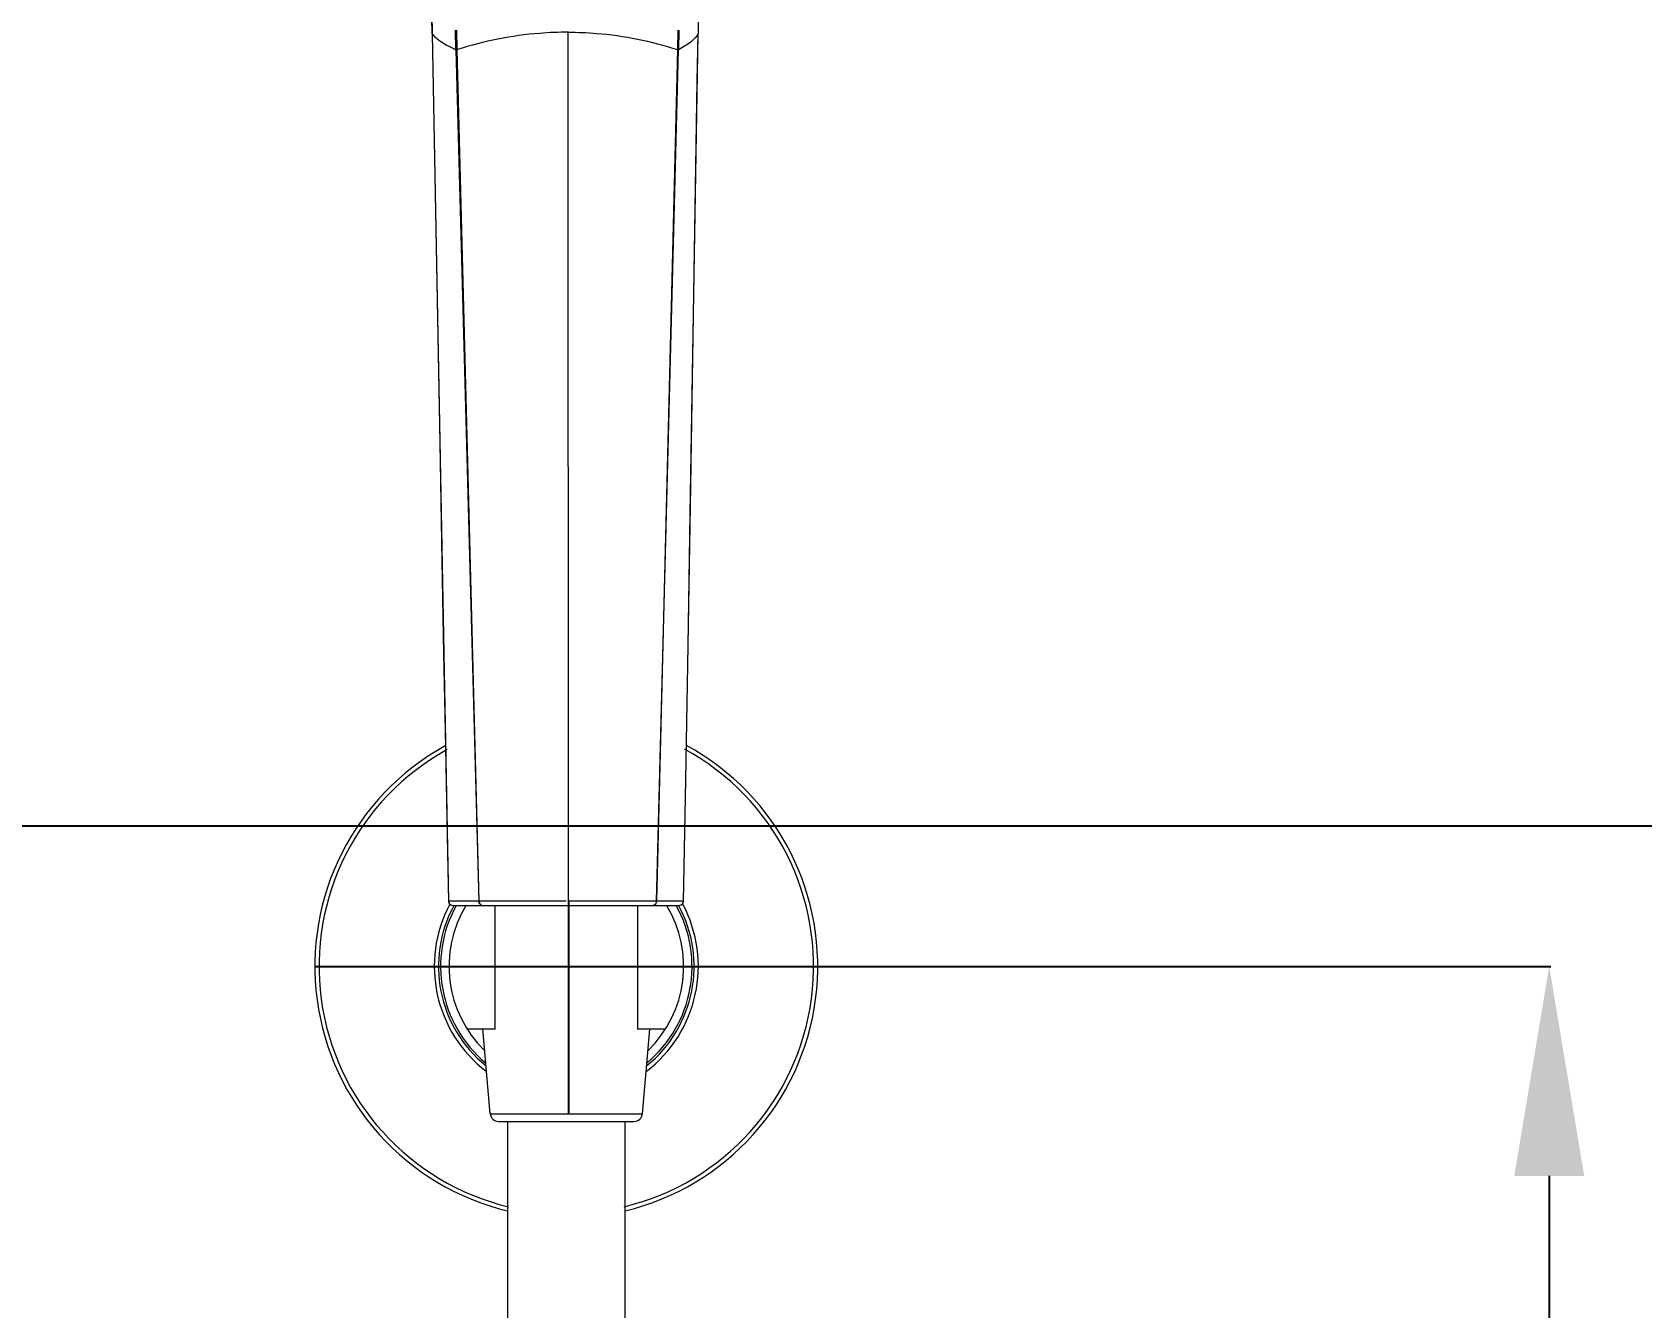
# Model space of a CAD drawing. Header units: millimetres. Extents: x 0 to 460316, y -63250 to 103204.
# Drawn here: x 202893.5 to 203085.5, y 47550.8 to 47702.9 of the extents above; entities that cross this region are included whole.
import ezdxf
from ezdxf.enums import TextEntityAlignment as Align

# ---------------------------------------------------------------- set-up
doc = ezdxf.new("R2010")
doc.units = ezdxf.units.MM
doc.header["$LTSCALE"] = 25
for name, color, linetype in [('ac-text', 7, 'Continuous'), ('F-SYM', 7, 'Continuous'), ('FORM(YOURNAME)-11', 1, 'Continuous')]:
    doc.layers.add(name, color=color, linetype=linetype)
doc.styles.get("Standard").update_dxf_attribs({"font": 'Gulim.ttf'})
doc.styles.add('YOURNAME', font='HY울릉도M.TTF')
doc.dimstyles.get("Standard").update_dxf_attribs({"dimtxt": 0.18, "dimasz": 0.18, "dimexe": 0.18, "dimexo": 0.0625, "dimgap": 0.09, "dimtad": 0, "dimtih": 1, "dimtoh": 1, "dimdec": 4, "dimzin": 0, "dimdsep": 46, "dimtxsty": 'Standard', "dimcen": 0.09, "dimadec": 0, "dimazin": 0, "dimtfac": 1, "dimtdec": 4, "dimtofl": 0, "dimtmove": 0, "dimatfit": 3, "dimfxl": 1, "dimtolj": 1, "dimtzin": 0, "dimarcsym": 0})

# ---------------------------------------------------------------- blocks, each defined once
blk = doc.blocks.new('*D406')
at = {"color": 0, "linetype": 'Continuous', "lineweight": -2}
for p, q in [((202953.42, 47591.49), (203074.68, 47591.49)), ((202965.92, 46698.82), (203074.68, 46698.82))]:
    blk.add_line(p, q, dxfattribs=at)
at = {"linetype": 'Continuous', "lineweight": -2}
blk.add_line((203074.5, 47566.49), (203074.5, 46723.82), dxfattribs=at)
at = {"linetype": 'Continuous'}
for points in [[(203070.33, 47566.49), (203078.67, 47566.49), (203074.5, 47591.49)], [(203070.33, 46723.82), (203078.67, 46723.82), (203074.5, 46698.82)]]:
    blk.add_solid(points, dxfattribs=at)
at = {"layer": 'Defpoints', "color": 0, "linetype": 'Continuous'}
for p in [(202953.36, 47591.49), (202965.85, 46698.82), (203074.5, 46698.82)]:
    blk.add_point(p, dxfattribs=at)
at = {"linetype": 'Continuous', "lineweight": 20, "insert": (203049.97, 47145.16), "char_height": 38, "attachment_point": 5, "rotation": 90}
blk.add_mtext('\\A1;(1500)', dxfattribs=at)
blk = doc.blocks.new('*D412')
at = {"color": 0, "linetype": 'Continuous', "lineweight": -2}
for p, q in [((202799.08, 48022.44), (203241.22, 48022.44)), ((202826.62, 46698.82), (203241.22, 46698.82))]:
    blk.add_line(p, q, dxfattribs=at)
at = {"linetype": 'Continuous', "lineweight": -2}
blk.add_line((203241.04, 47997.44), (203241.04, 46723.82), dxfattribs=at)
at = {"linetype": 'Continuous'}
for points in [[(203236.87, 47997.44), (203245.21, 47997.44), (203241.04, 48022.44)], [(203236.87, 46723.82), (203245.21, 46723.82), (203241.04, 46698.82)]]:
    blk.add_solid(points, dxfattribs=at)
at = {"layer": 'Defpoints', "color": 0, "linetype": 'Continuous'}
for p in [(202799.01, 48022.44), (202826.55, 46698.82), (203241.04, 46698.82)]:
    blk.add_point(p, dxfattribs=at)
at = {"linetype": 'Continuous', "lineweight": 20, "insert": (203220.94, 47360.63), "char_height": 38, "attachment_point": 5, "rotation": 90}
blk.add_mtext('\\A1;2000-2200', dxfattribs=at)
blk = doc.blocks.new('FORM-PLAN')
at = {"layer": 'FORM(YOURNAME)-11', "color": 14}
blk.add_line((1345.81, 24893.39), (10555.81, 24893.39), dxfattribs=at)
at = {"layer": 'FORM(YOURNAME)-11', "color": 3, "style": 'YOURNAME'}
for tag, height, p in [('1', 450.5, (9905.31, 18187.7)), ('2', 450.5, (9905.31, 17544.13)), ('3', 450.5, (9905.31, 16256.99)), ('4', 450.5, (9905.31, 14326.27)), ('5', 514.86, (9905.31, 12009.42)), ('6', 514.86, (9905.31, 9756.92)), ('7', 514.86, (9905.31, 7504.42)), ('8', 514.86, (9905.31, 5251.92)), ('9', 514.86, (9905.31, 2999.42)), ('10', 514.86, (5655.02, 811.27)), ('11', 514.86, (9905.31, 746.92)), ('12', 514.86, (5655.02, -1441.23)), ('13', 514.86, (9905.31, -1441.23))]:
    blk.add_attdef(tag, text='', height=height, dxfattribs=at).set_placement(p, align=Align.MIDDLE_RIGHT)

msp = doc.modelspace()

# ---------------------------------------------------------------- linework, layer by layer
at = {"color": 7, "linetype": 'Continuous', "lineweight": 20}
for p, q in [((202941.23, 47702.75), (202941.17, 47706.47)), ((202973.02, 47706.73), (202972.96, 47702.76)), ((202973.02, 47706.72), (202972.96, 47702.76)), ((202941.2, 47705.15), (202941.24, 47702.76)), ((202941.23, 47702.75), (202941.24, 47702.76)), ((202941.24, 47702.76), (202943.18, 47599.26)), ((202944.08, 47700.85), (202944.02, 47703.19)), ((202944.23, 47700.86), (202944.17, 47703.2)), ((202957.51, 47599.28), (202957.47, 47702.94)), ((202970.54, 47703.2), (202970.49, 47700.86)), ((202970.68, 47703.19), (202970.63, 47700.85)), ((202972.87, 47697.08), (202972.96, 47702.76)), ((202972.96, 47702.76), (202972.96, 47702.76)), ((202944.08, 47700.85), (202944.24, 47700.86)), ((202944.08, 47700.85), (202946.82, 47599.27)), ((202946.85, 47599.27), (202944.23, 47700.86)), ((202970.49, 47700.86), (202967.99, 47599.27)), ((202967.99, 47599.27), (202970.63, 47700.85)), ((202970.49, 47700.86), (202970.59, 47700.85)), ((202972.04, 47646.36), (202972.87, 47697.08)), ((202972, 47644.16), (202972.04, 47646.36)), ((202971.76, 47629.76), (202972, 47644.16)), ((202971.48, 47613.7), (202971.76, 47629.76)), ((202971.23, 47599.26), (202971.48, 47613.7)), ((202943.07, 47604.99), (202943.18, 47599.26)), ((202946.28, 47599.27), (202943.18, 47599.26)), ((202943.48, 47598.81), (202943.69, 47598.76)), ((202943.69, 47598.76), (202970.72, 47598.76)), ((202946.82, 47599.27), (202946.28, 47599.27)), ((202946.85, 47599.27), (202946.82, 47599.27)), ((202954.79, 47599.28), (202946.85, 47599.27)), ((202948.74, 47583.99), (202948.74, 47598.76)), ((202955.49, 47599.28), (202954.79, 47599.28)), ((202957.24, 47599.28), (202955.49, 47599.28)), ((202965.74, 47598.76), (202965.74, 47583.99)), ((202967.74, 47598.8), (202967.59, 47598.76)), ((202968.18, 47599.27), (202967.99, 47599.27)), ((202971.23, 47599.26), (202968.18, 47599.27)), ((202948.74, 47583.99), (202945.42, 47583.99)), ((202948.16, 47573.9), (202947.29, 47584.03)), ((202969.06, 47583.99), (202965.74, 47583.99)), ((202966.32, 47573.9), (202967.19, 47583.99)), ((202948.16, 47573.9), (202966.32, 47573.9)), ((202949.16, 47572.99), (202965.32, 47572.99)), ((202950.24, 47572.99), (202950.24, 46899.55)), ((202964.24, 47572.99), (202964.24, 46899.55))]:
    msp.add_line(p, q, dxfattribs=at)
for points in [[(202941.23, 47702.75), (202941.78, 47673.09), (202942.14, 47653.95), (202942.4, 47639.89), (202942.61, 47628.78), (202942.79, 47619.62), (202943.07, 47604.99)], [(202971.76, 47629.76), (202972.02, 47645.41), (202972.96, 47702.76)], [(202943.18, 47599.26), (202943.19, 47599.15), (202943.29, 47598.95), (202943.47, 47598.81), (202943.69, 47598.76)], [(202954.79, 47599.28), (202951.74, 47599.28), (202949.45, 47599.27), (202946.85, 47599.27)], [(202970.72, 47598.76), (202970.94, 47598.81), (202971.12, 47598.95), (202971.22, 47599.15), (202971.23, 47599.26)]]:
    msp.add_lwpolyline(points, dxfattribs=at)
for centre, radius, start, end in [((202957.24, 47591.49), 30, 118.7934, 256.4664), ((202957.24, 47591.49), 29.5, 118.7934, 256.4664), ((202957.24, 47591.49), 29.5, 283.5336, 61.4433), ((202957.24, 47591.49), 30, 283.5336, 61.4433), ((202957.24, 47591.49), 15.75, 151.9061, 232.7322), ((202957.24, 47591.49), 15.25, 151.4503, 230.9498), ((202957.24, 47591.49), 15, 150.9593, 230.0513), ((202943.69, 47599.27), 0.513, 181.113, 197.7807), ((202943.69, 47599.27), 0.506, 197.7412, 212.796), ((202957.24, 47591.49), 14, 148.5933, 225.8506), ((202943.69, 47599.27), 0.512, 212.7681, 221.8408), ((202943.69, 47599.27), 0.51, 221.8613, 238.3154), ((202943.69, 47599.27), 0.509, 238.2918, 245.8599), ((202958.26, 43601.14), 3998.14, 89.86063, 90.01076), ((202957.24, 47591.49), 15.75, 307.2267, 28.2567), ((202957.24, 47591.49), 15.25, 309.0356, 28.5271), ((202957.24, 47591.49), 15, 309.9689, 29.0152), ((202957.24, 47591.49), 14, 314.151, 31.4073), ((202949.16, 47573.99), 1, 184.946, 270), ((202965.33, 47573.99), 1, 270, 355.054)]:
    msp.add_arc(centre, radius, start, end, dxfattribs=at)
for points, knots in [([(202941.24, 47702.76), (202941.5, 47702.38), (202942.44, 47701.66), (202943.45, 47701.14), (202944.08, 47700.85)], [0, 0, 0, 0, 0.400555, 1, 1, 1, 1]), ([(202957.47, 47702.94), (202956.33, 47702.94), (202951.86, 47702.76), (202947.41, 47701.89), (202944.23, 47700.86)], [0, 0, 0, 0, 0.253625, 1, 1, 1, 1]), ([(202957.47, 47702.94), (202958.6, 47702.94), (202963, 47702.76), (202967.38, 47701.9), (202970.49, 47700.86)], [0, 0, 0, 0, 0.256834, 1, 1, 1, 1]), ([(202972.96, 47702.76), (202972.78, 47702.39), (202972.03, 47701.65), (202971.16, 47701.14), (202970.63, 47700.85)], [0, 0, 0, 0, 0.401371, 1, 1, 1, 1]), ([(202947.21, 47598.76), (202947.05, 47598.76), (202946.85, 47598.98), (202946.82, 47599.2), (202946.82, 47599.27)], [0, 0, 0, 0, 0.711219, 1, 1, 1, 1]), ([(202946.85, 47599.27), (202946.85, 47599.2), (202946.88, 47599), (202947.06, 47598.76), (202947.21, 47598.76)], [0, 0, 0, 0, 0.297892, 1, 1, 1, 1])]:
    msp.add_open_spline(points, degree=3, knots=knots, dxfattribs=at)
msp.add_open_spline([(202967.99, 47599.27), (202967.99, 47599.09), (202967.89, 47598.88), (202967.74, 47598.8)], degree=3, dxfattribs=at)
at = {"layer": 'ac-text'}
for p, q in [((202957.51, 47599.28), (202957.51, 47573.9)), ((202927.24, 47591.49), (202987.24, 47591.49))]:
    msp.add_line(p, q, dxfattribs=at)

# ---------------------------------------------------------------- block references
at = {"layer": 'F-SYM', "xscale": 0.2500000000000001, "yscale": 0.2500000000000001, "zscale": 0.2500000000000001}
msp.add_blockref('FORM-PLAN', (201462.45, 41384.91), dxfattribs=at)

# ---------------------------------------------------------------- dimensions: what is measured, and where the dimension line sits
at = {"color": 7, "linetype": 'Continuous', "lineweight": 20}
for base, p1, p2, text, picture, middle in [((203241.04, 46698.82), (202799.01, 48022.44), (202826.55, 46698.82), '2000-2200', '*D412', (203220.94, 47360.63)), ((203074.5, 46698.82), (202953.36, 47591.49), (202965.85, 46698.82), '(1500)', '*D406', (203049.97, 47145.16))]:
    dim = msp.add_linear_dim(base=base, p1=p1, p2=p2, angle=90, text=text, dimstyle='Standard', override={"dimtxt": 38, "dimasz": 25, "dimgap": 0.625, "dimtad": 1, "dimtih": 0, "dimtoh": 0, "dimdec": 0, "dimzin": 0, "dimcen": 0.105236, "dimclrd": 256, "dimclrt": 256, "dimadec": 0, "dimazin": 0, "dimtp": 0, "dimtm": 0, "dimtdec": 0, "dimtzin": 0}, dxfattribs=at)
    dim.commit()
    dim.dimension.update_dxf_attribs({"geometry": picture, "text_midpoint": middle})

doc.saveas('drawing.dxf')
